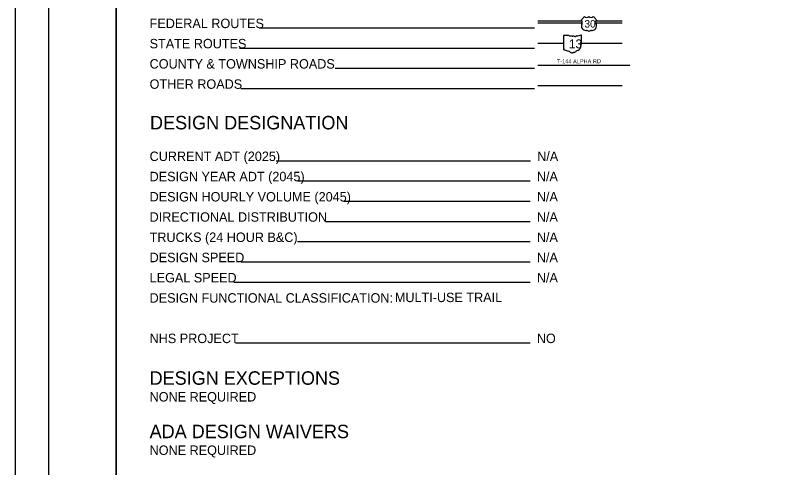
# Model space of a CAD drawing. Extents: x 1897279.7 to 1897349.1, y 1203345.7 to 1203379.3.
# Drawn here: x 1897283.98 to 1897295.22, y 1203355.66 to 1203362.37 of the extents above; entities that cross this region are included whole.
import ezdxf

# ---------------------------------------------------------------- set-up
doc = ezdxf.new("R2010")
doc.units = 0
for name, color, linetype in [('Default', 7, 'Continuous'), ('SH_Border', 7, 'Continuous'), ('SH_Cut_Line', 7, 'Continuous'), ('SH_Data', 7, 'Continuous'), ('SH_Text', 7, 'Continuous')]:
    doc.layers.add(name, color=color, linetype=linetype)

msp = doc.modelspace()

# ---------------------------------------------------------------- linework, layer by layer
at = {"layer": 'Default'}
for p, q in [((1897292.39, 1203362.284), (1897291.732, 1203362.284)), ((1897292.391, 1203362.254), (1897291.732, 1203362.254)), ((1897292.427, 1203362.352), (1897292.381, 1203362.306)), ((1897292.603, 1203362.306), (1897292.557, 1203362.352)), ((1897292.982, 1203362.284), (1897292.593, 1203362.284)), ((1897292.982, 1203362.254), (1897292.593, 1203362.254)), ((1897292.445, 1203362.148), (1897292.455, 1203362.148)), ((1897292.529, 1203362.148), (1897292.538, 1203362.148)), ((1897292.115, 1203362.068), (1897292.115, 1203361.868)), ((1897292.195, 1203362.072), (1897292.118, 1203362.072)), ((1897292.379, 1203361.972), (1897292.379, 1203362.077)), ((1897292.115, 1203361.954), (1897291.732, 1203361.954)), ((1897292.982, 1203361.954), (1897292.377, 1203361.954)), ((1897292.379, 1203361.972), (1897292.379, 1203361.972)), ((1897293.099, 1203361.627), (1897291.732, 1203361.627)), ((1897292.982, 1203361.327), (1897291.732, 1203361.327))]:
    msp.add_line(p, q, dxfattribs=at)
for centre, radius, start, end in [((1897292.327, 1203362.269), 0.065, 334.5471, 35.0009), ((1897292.459, 1203362.386), 0.0464, 225.573, 314.427), ((1897292.524, 1203362.386), 0.0464, 225.573, 314.427), ((1897292.656, 1203362.269), 0.065, 144.9991, 205.4529), ((1897292.445, 1203362.213), 0.065, 154.8319, 270.6383), ((1897292.455, 1203362.102), 0.0464, 36.8699, 90), ((1897292.529, 1203362.102), 0.0464, 90, 143.1301), ((1897292.539, 1203362.213), 0.065, 269.3617, 25.1681), ((1897292.118, 1203362.069), 0.00305, 98.1301, 188.1301), ((1897292.214, 1203362.095), 0.0296, 231.6195, 271.1119), ((1897292.223, 1203361.959), 0.106, 80.4867, 94.9883), ((1897292.248, 1203362.07), 0.00855, 219.7921, 297.1024), ((1897292.26, 1203362.047), 0.0178, 54.4667, 119.1411), ((1897292.283, 1203362.078), 0.0214, 233.8562, 294.8282), ((1897292.321, 1203362.011), 0.0563, 97.3462, 120.7689), ((1897292.285, 1203362.345), 0.28, 275.8445, 288.9065), ((1897292.376, 1203362.077), 0.00294, 351.8621, 97.738), ((1897292.301, 1203361.915), 0.0699, 292.3089, 8.9858), ((1897292.39, 1203361.928), 0.0198, 136.8065, 186.9296), ((1897292.378, 1203361.964), 0.00454, 107.944, 210.337), ((1897292.349, 1203361.951), 0.0273, 340.033, 23.6496), ((1897292.376, 1203361.972), 0.00314, 289.6038, 7.7341), ((1897292.118, 1203361.868), 0.00308, 171.9584, 258.3066), ((1897292.119, 1203361.888), 0.0235, 267.339, 280.6039), ((1897292.124, 1203361.857), 0.00848, 29.7484, 93.2717), ((1897292.231, 1203362.036), 0.202, 240.4129, 257.1985), ((1897292.171, 1203361.778), 0.0632, 47.1842, 75.836), ((1897292.239, 1203361.856), 0.0401, 230.7004, 286.2918), ((1897292.262, 1203361.786), 0.0329, 85.6951, 111.2099), ((1897292.265, 1203361.841), 0.0214, 268.777, 315.5493), ((1897292.284, 1203361.821), 0.00601, 65.7517, 132.6484), ((1897292.282, 1203361.849), 0.0226, 282.8732, 323.2771), ((1897292.33, 1203361.812), 0.0383, 94.4031, 142.5768)]:
    msp.add_arc(centre, radius, start, end, dxfattribs=at)
at = {"layer": 'SH_Border'}
for points in [[(1897284.482, 1203371.905), (1897285.482, 1203371.905), (1897285.482, 1203350.905), (1897284.482, 1203350.905)], [(1897285.482, 1203371.905), (1897317.482, 1203371.905), (1897317.482, 1203350.905), (1897285.482, 1203350.905)]]:
    msp.add_lwpolyline(points, close=True, dxfattribs=at)
at = {"layer": 'SH_Cut_Line'}
msp.add_lwpolyline([(1897283.982, 1203350.405), (1897317.982, 1203350.405), (1897317.982, 1203372.405), (1897283.982, 1203372.405)], close=True, dxfattribs=at)
at = {"layer": 'SH_Data'}
for p, q in [((1897291.682, 1203362.182), (1897287.601, 1203362.182)), ((1897291.682, 1203361.882), (1897287.311, 1203361.882)), ((1897291.682, 1203361.582), (1897288.727, 1203361.582)), ((1897291.682, 1203361.282), (1897287.329, 1203361.282)), ((1897291.624, 1203360.211), (1897287.853, 1203360.211)), ((1897291.619, 1203359.911), (1897288.17, 1203359.911)), ((1897291.619, 1203359.611), (1897288.854, 1203359.611)), ((1897291.619, 1203359.311), (1897288.585, 1203359.311)), ((1897291.619, 1203359.011), (1897288.17, 1203359.011)), ((1897291.619, 1203358.711), (1897287.328, 1203358.711)), ((1897291.619, 1203358.411), (1897287.224, 1203358.411)), ((1897291.619, 1203357.511), (1897287.249, 1203357.511))]:
    msp.add_line(p, q, dxfattribs=at)

# ---------------------------------------------------------------- texts
at = {"layer": 'Default'}
for s, height, p in [('30', 0.1114, (1897292.425, 1203362.19)), ('13', 0.1318, (1897292.194, 1203361.882))]:
    msp.add_text(s, height=height, dxfattribs=at).set_placement(p)
msp.add_text('T-144 ALPHA RD', height=0.06, rotation=0.2684, dxfattribs=at).set_placement((1897292.016, 1203361.658))
at = {"layer": 'SH_Data'}
msp.add_text('DESIGN DESIGNATION', height=0.2, dxfattribs=at).set_placement((1897285.982, 1203360.68))
at = {"layer": 'SH_Text'}
for s, height, p in [('FEDERAL ROUTES', 0.14, (1897285.976, 1203362.182)), ('STATE ROUTES', 0.14, (1897285.976, 1203361.882)), ('COUNTY & TOWNSHIP ROADS', 0.14, (1897285.976, 1203361.582)), ('OTHER ROADS', 0.14, (1897285.976, 1203361.282)), ('CURRENT ADT (2025)', 0.14, (1897285.976, 1203360.211)), ('N/A', 0.14, (1897291.724, 1203360.211)), ('DESIGN YEAR ADT (2045)', 0.14, (1897285.976, 1203359.911)), ('N/A', 0.14, (1897291.719, 1203359.911)), ('DESIGN HOURLY VOLUME (2045)', 0.14, (1897285.976, 1203359.611)), ('N/A', 0.14, (1897291.719, 1203359.611)), ('DIRECTIONAL DISTRIBUTION', 0.14, (1897285.976, 1203359.311)), ('N/A', 0.14, (1897291.719, 1203359.311)), ('TRUCKS (24 HOUR B&C)', 0.14, (1897285.976, 1203359.011)), ('N/A', 0.14, (1897291.719, 1203359.011)), ('DESIGN SPEED', 0.14, (1897285.976, 1203358.711)), ('N/A', 0.14, (1897291.719, 1203358.711)), ('LEGAL SPEED', 0.14, (1897285.976, 1203358.411)), ('N/A', 0.14, (1897291.719, 1203358.411)), ('DESIGN FUNCTIONAL CLASSIFICATION:', 0.14, (1897285.976, 1203358.111)), ('MULTI-USE TRAIL', 0.14, (1897289.613, 1203358.119)), ('NHS PROJECT', 0.14, (1897285.976, 1203357.511)), ('NO', 0.14, (1897291.719, 1203357.511)), ('DESIGN EXCEPTIONS', 0.2, (1897285.976, 1203356.893)), ('NONE REQUIRED', 0.14, (1897285.976, 1203356.645)), ('ADA DESIGN WAIVERS', 0.2, (1897285.976, 1203356.101)), ('NONE REQUIRED', 0.14, (1897285.976, 1203355.853))]:
    msp.add_text(s, height=height, dxfattribs=at).set_placement(p)

doc.saveas('drawing.dxf')
